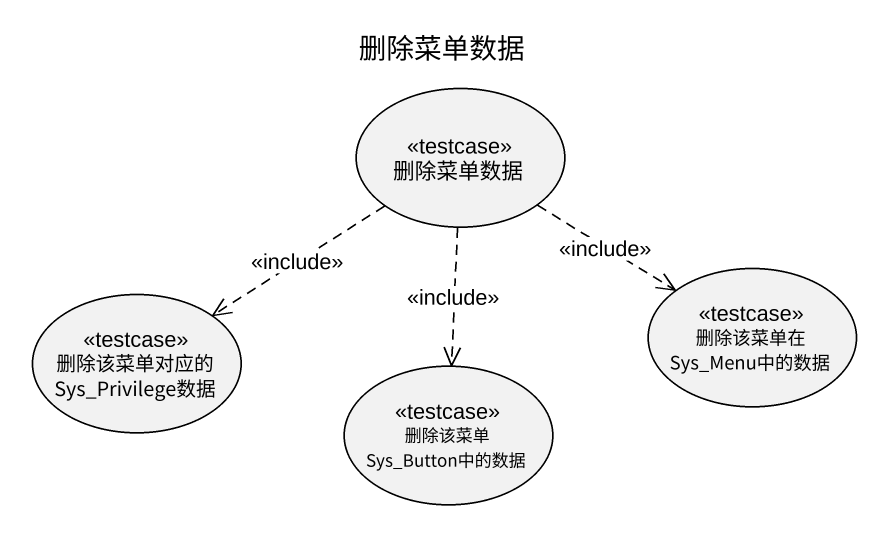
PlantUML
@startuml
title 删除菜单数据
usecase 删除菜单数据 <<testcase>>
usecase "删除该菜单对应的 Sys_Privilege数据" as 删除该菜单对应的_Sys_Privilege数据 <<testcase>>
usecase "删除该菜单在 Sys_Menu中的数据" as 删除该菜单在_Sys_Menu中的数据 <<testcase>>
usecase "删除该菜单 Sys_Button中的数据" as 删除该菜单_Sys_Button中的数据 <<testcase>>
删除菜单数据 ..> 删除该菜单对应的_Sys_Privilege数据 : <<include>>
删除菜单数据 ..> 删除该菜单在_Sys_Menu中的数据 : <<include>>
删除菜单数据 ..> 删除该菜单_Sys_Button中的数据 : <<include>>
@enduml
